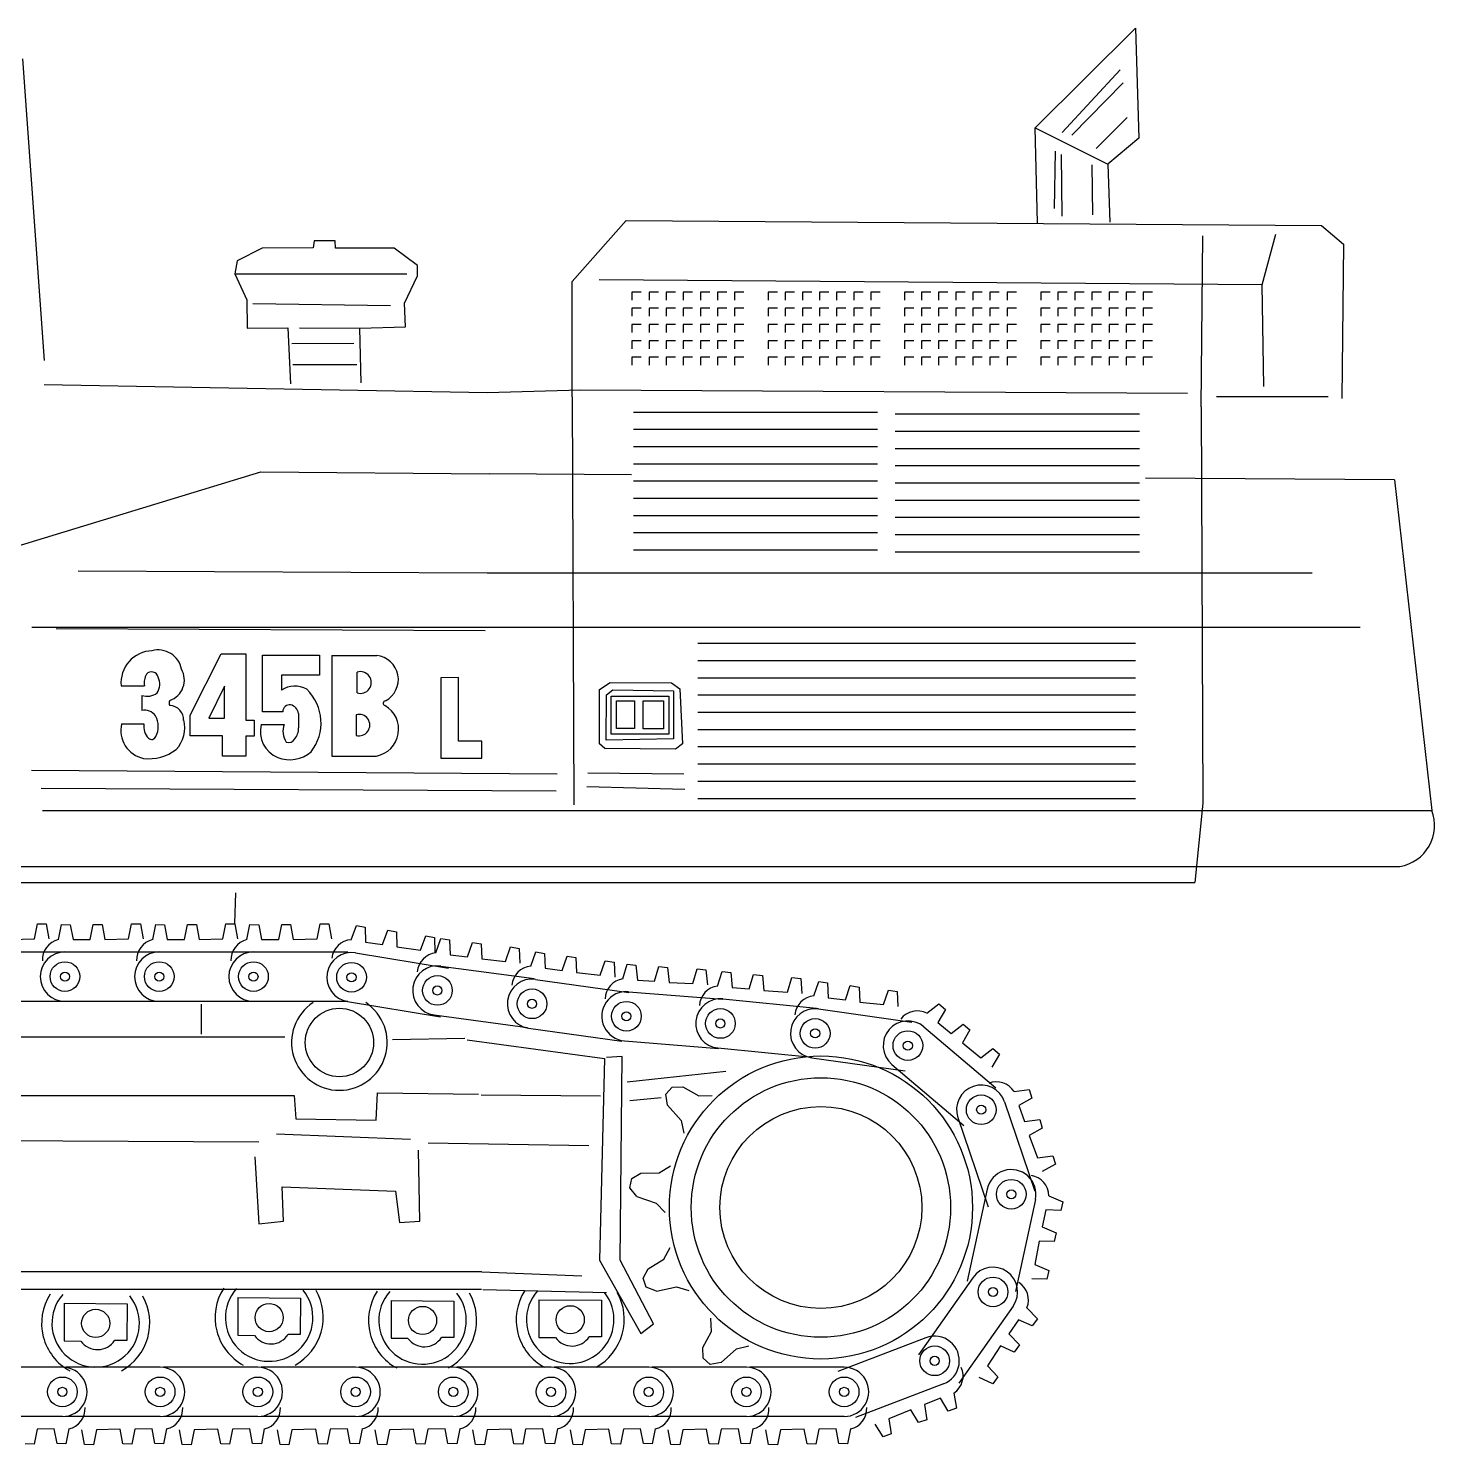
# Model space of a CAD drawing. Header units: centimetres. Extents: x 56177 to 99483, y 493 to 15482.
# Drawn here: x 58329.5 to 58647.8, y 1998.7 to 2319.2 of the extents above; entities that cross this region are included whole.
import ezdxf

# ---------------------------------------------------------------- set-up
doc = ezdxf.new("R2010")
doc.units = ezdxf.units.CM
doc.header["$MEASUREMENT"] = 0

# ---------------------------------------------------------------- blocks, each defined once
blk = doc.blocks.new('A$C6A4A5C65')
for p, q in [((10683.1, 2980.5), (10909.8, 3205.5)), ((10909.8, 3205.5), (10917.7, 2957.1)), ((8390.8, 3136.1), (8440.3, 2453.4)), ((10744.1, 2969.6), (10875.5, 3111.7)), ((10766, 2963.4), (10881.7, 3082.1)), ((10820.7, 2933.7), (10891.1, 3004)), ((10687.8, 2765), (10683.1, 2980.5)), ((10683.1, 2980.5), (10847.3, 2897.8)), ((10917.7, 2957.1), (10847.3, 2897.8)), ((10726.9, 2797.8), (10728.5, 2927.4)), ((10744.1, 2780.6), (10742.6, 2919.6)), ((10811.4, 2896.2), (10812.9, 2783.7)), ((10847.3, 2897.8), (10852, 2766.5)), ((9634.6, 2632.4), (9757.4, 2770.4)), ((9757.4, 2770.4), (11330.8, 2758.9)), ((11330.8, 2758.9), (11380.7, 2716.8)), ((11058.3, 2348.7), (11062.2, 2735.9)), ((11196.5, 2624.8), (11227.2, 2739.8)), ((8933.5, 2707.7), (8876.7, 2679.3)), ((9049.1, 2708.7), (8933.5, 2707.7)), ((9051.3, 2724.5), (9049.1, 2708.7)), ((9098.6, 2724.5), (9051.3, 2724.5)), ((9099.6, 2707.7), (9098.6, 2724.5)), ((9232.2, 2707.7), (9099.6, 2707.7)), ((9284.7, 2668.8), (9232.2, 2707.7)), ((11380.7, 2716.8), (11376.8, 2367.9)), ((8876.7, 2679.3), (8871.4, 2649.9)), ((9284.7, 2645.7), (9284.7, 2668.8)), ((8871.4, 2649.9), (8898.7, 2591.1)), ((8871.4, 2649.9), (9260.6, 2649.9)), ((9255.3, 2583.7), (9284.7, 2645.7)), ((9634.6, 2371.7), (9634.6, 2632.4)), ((11196.5, 2624.8), (9696, 2636.3)), ((9791.4, 2608.7), (9770.3, 2608.7)), ((9770.3, 2608.7), (9770.3, 2590.6)), ((9830.1, 2608.7), (9809, 2608.7)), ((9809, 2608.7), (9809, 2590.6)), ((9868.8, 2608.7), (9847.7, 2608.7)), ((9847.7, 2608.7), (9847.7, 2590.6)), ((9907.5, 2608.7), (9886.4, 2608.7)), ((9886.4, 2608.7), (9886.4, 2590.6)), ((9946.2, 2608.7), (9925.1, 2608.7)), ((9925.1, 2608.7), (9925.1, 2590.6)), ((9984.9, 2608.7), (9963.7, 2608.7)), ((9963.7, 2608.7), (9963.7, 2590.6)), ((10023.6, 2608.7), (10002.4, 2608.7)), ((10002.4, 2608.7), (10002.4, 2590.6)), ((10099.8, 2608.7), (10078.6, 2608.7)), ((10078.6, 2608.7), (10078.6, 2590.6)), ((10138.5, 2608.7), (10117.3, 2608.7)), ((10117.3, 2608.7), (10117.3, 2590.6)), ((10177.2, 2608.7), (10156, 2608.7)), ((10156, 2608.7), (10156, 2590.6)), ((10215.9, 2608.7), (10194.7, 2608.7)), ((10194.7, 2608.7), (10194.7, 2590.6)), ((10254.6, 2608.7), (10233.4, 2608.7)), ((10233.4, 2608.7), (10233.4, 2590.6)), ((10293.3, 2608.7), (10272.1, 2608.7)), ((10272.1, 2608.7), (10272.1, 2590.6)), ((10331.9, 2608.7), (10310.8, 2608.7)), ((10310.8, 2608.7), (10310.8, 2590.6)), ((10408.2, 2608.7), (10387, 2608.7)), ((10387, 2608.7), (10387, 2590.6)), ((10446.8, 2608.7), (10425.7, 2608.7)), ((10425.7, 2608.7), (10425.7, 2590.6)), ((10485.5, 2608.7), (10464.4, 2608.7)), ((10464.4, 2608.7), (10464.4, 2590.6)), ((10524.2, 2608.7), (10503.1, 2608.7)), ((10503.1, 2608.7), (10503.1, 2590.6)), ((10562.9, 2608.7), (10541.8, 2608.7)), ((10541.8, 2608.7), (10541.8, 2590.6)), ((10601.6, 2608.7), (10580.5, 2608.7)), ((10580.5, 2608.7), (10580.5, 2590.6)), ((10640.3, 2608.7), (10619.1, 2608.7)), ((10619.1, 2608.7), (10619.1, 2590.6)), ((10716.5, 2608.7), (10695.4, 2608.7)), ((10695.4, 2608.7), (10695.4, 2590.6)), ((10755.2, 2608.7), (10734, 2608.7)), ((10734, 2608.7), (10734, 2590.6)), ((10793.9, 2608.7), (10772.7, 2608.7)), ((10772.7, 2608.7), (10772.7, 2590.6)), ((10832.6, 2608.7), (10811.4, 2608.7)), ((10811.4, 2608.7), (10811.4, 2590.6)), ((10871.3, 2608.7), (10850.1, 2608.7)), ((10850.1, 2608.7), (10850.1, 2590.6)), ((10910, 2608.7), (10888.8, 2608.7)), ((10888.8, 2608.7), (10888.8, 2590.6)), ((10948.7, 2608.7), (10927.5, 2608.7)), ((10927.5, 2608.7), (10927.5, 2590.6)), ((11200.3, 2394.7), (11196.5, 2624.8)), ((8898.7, 2591.1), (8899.8, 2527)), ((8912.4, 2582.7), (9223.7, 2578.4)), ((9257.4, 2530.1), (9255.3, 2583.7)), ((9791.4, 2571.9), (9770.3, 2571.9)), ((9770.3, 2571.9), (9770.3, 2553.8)), ((9830.1, 2571.9), (9809, 2571.9)), ((9809, 2571.9), (9809, 2553.8)), ((9868.8, 2571.9), (9847.7, 2571.9)), ((9847.7, 2571.9), (9847.7, 2553.8)), ((9907.5, 2571.9), (9886.4, 2571.9)), ((9886.4, 2571.9), (9886.4, 2553.8)), ((9946.2, 2571.9), (9925.1, 2571.9)), ((9925.1, 2571.9), (9925.1, 2553.8)), ((9984.9, 2571.9), (9963.7, 2571.9)), ((9963.7, 2571.9), (9963.7, 2553.8)), ((10023.6, 2571.9), (10002.4, 2571.9)), ((10002.4, 2571.9), (10002.4, 2553.8)), ((10099.8, 2571.9), (10078.6, 2571.9)), ((10078.6, 2571.9), (10078.6, 2553.8)), ((10138.5, 2571.9), (10117.3, 2571.9)), ((10117.3, 2571.9), (10117.3, 2553.8)), ((10177.2, 2571.9), (10156, 2571.9)), ((10156, 2571.9), (10156, 2553.8)), ((10215.9, 2571.9), (10194.7, 2571.9)), ((10194.7, 2571.9), (10194.7, 2553.8)), ((10254.6, 2571.9), (10233.4, 2571.9)), ((10233.4, 2571.9), (10233.4, 2553.8)), ((10293.3, 2571.9), (10272.1, 2571.9)), ((10272.1, 2571.9), (10272.1, 2553.8)), ((10331.9, 2571.9), (10310.8, 2571.9)), ((10310.8, 2571.9), (10310.8, 2553.8)), ((10408.2, 2571.9), (10387, 2571.9)), ((10387, 2571.9), (10387, 2553.8)), ((10446.8, 2571.9), (10425.7, 2571.9)), ((10425.7, 2571.9), (10425.7, 2553.8)), ((10485.5, 2571.9), (10464.4, 2571.9)), ((10464.4, 2571.9), (10464.4, 2553.8)), ((10524.2, 2571.9), (10503.1, 2571.9)), ((10503.1, 2571.9), (10503.1, 2553.8)), ((10562.9, 2571.9), (10541.8, 2571.9)), ((10541.8, 2571.9), (10541.8, 2553.8)), ((10601.6, 2571.9), (10580.5, 2571.9)), ((10580.5, 2571.9), (10580.5, 2553.8)), ((10640.3, 2571.9), (10619.1, 2571.9)), ((10619.1, 2571.9), (10619.1, 2553.8)), ((10716.5, 2571.9), (10695.4, 2571.9)), ((10695.4, 2571.9), (10695.4, 2553.8)), ((10755.2, 2571.9), (10734, 2571.9)), ((10734, 2571.9), (10734, 2553.8)), ((10793.9, 2571.9), (10772.7, 2571.9)), ((10772.7, 2571.9), (10772.7, 2553.8)), ((10832.6, 2571.9), (10811.4, 2571.9)), ((10811.4, 2571.9), (10811.4, 2553.8)), ((10871.3, 2571.9), (10850.1, 2571.9)), ((10850.1, 2571.9), (10850.1, 2553.8)), ((10910, 2571.9), (10888.8, 2571.9)), ((10888.8, 2571.9), (10888.8, 2553.8)), ((10948.7, 2571.9), (10927.5, 2571.9)), ((10927.5, 2571.9), (10927.5, 2553.8)), ((9791.4, 2535), (9770.3, 2535)), ((9770.3, 2535), (9770.3, 2516.9)), ((9830.1, 2535), (9809, 2535)), ((9809, 2535), (9809, 2516.9)), ((9868.8, 2535), (9847.7, 2535)), ((9847.7, 2535), (9847.7, 2516.9)), ((9907.5, 2535), (9886.4, 2535)), ((9886.4, 2535), (9886.4, 2516.9)), ((9946.2, 2535), (9925.1, 2535)), ((9925.1, 2535), (9925.1, 2516.9)), ((9984.9, 2535), (9963.7, 2535)), ((9963.7, 2535), (9963.7, 2516.9)), ((10023.6, 2535), (10002.4, 2535)), ((10002.4, 2535), (10002.4, 2516.9)), ((10099.8, 2535), (10078.6, 2535)), ((10078.6, 2535), (10078.6, 2516.9)), ((10138.5, 2535), (10117.3, 2535)), ((10117.3, 2535), (10117.3, 2516.9)), ((10177.2, 2535), (10156, 2535)), ((10156, 2535), (10156, 2516.9)), ((10215.9, 2535), (10194.7, 2535)), ((10194.7, 2535), (10194.7, 2516.9)), ((10254.6, 2535), (10233.4, 2535)), ((10233.4, 2535), (10233.4, 2516.9)), ((10293.3, 2535), (10272.1, 2535)), ((10272.1, 2535), (10272.1, 2516.9)), ((10331.9, 2535), (10310.8, 2535)), ((10310.8, 2535), (10310.8, 2516.9)), ((10408.2, 2535), (10387, 2535)), ((10387, 2535), (10387, 2516.9)), ((10446.8, 2535), (10425.7, 2535)), ((10425.7, 2535), (10425.7, 2516.9)), ((10485.5, 2535), (10464.4, 2535)), ((10464.4, 2535), (10464.4, 2516.9)), ((10524.2, 2535), (10503.1, 2535)), ((10503.1, 2535), (10503.1, 2516.9)), ((10562.9, 2535), (10541.8, 2535)), ((10541.8, 2535), (10541.8, 2516.9)), ((10601.6, 2535), (10580.5, 2535)), ((10580.5, 2535), (10580.5, 2516.9)), ((10640.3, 2535), (10619.1, 2535)), ((10619.1, 2535), (10619.1, 2516.9)), ((10716.5, 2535), (10695.4, 2535)), ((10695.4, 2535), (10695.4, 2516.9)), ((10755.2, 2535), (10734, 2535)), ((10734, 2535), (10734, 2516.9)), ((10793.9, 2535), (10772.7, 2535)), ((10772.7, 2535), (10772.7, 2516.9)), ((10832.6, 2535), (10811.4, 2535)), ((10811.4, 2535), (10811.4, 2516.9)), ((10871.3, 2535), (10850.1, 2535)), ((10850.1, 2535), (10850.1, 2516.9)), ((10910, 2535), (10888.8, 2535)), ((10888.8, 2535), (10888.8, 2516.9)), ((10948.7, 2535), (10927.5, 2535)), ((10927.5, 2535), (10927.5, 2516.9)), ((8899.8, 2527), (8991.3, 2528)), ((8991.3, 2528), (8997.6, 2400.9)), ((9017.6, 2528), (9154.3, 2527)), ((9154.3, 2527), (9257.4, 2530.1)), ((9157.5, 2403), (9154.3, 2527)), ((9000.8, 2492.3), (9140.7, 2493.3)), ((9791.4, 2498.2), (9770.3, 2498.2)), ((9770.3, 2498.2), (9770.3, 2480.1)), ((9830.1, 2498.2), (9809, 2498.2)), ((9809, 2498.2), (9809, 2480.1)), ((9868.8, 2498.2), (9847.7, 2498.2)), ((9847.7, 2498.2), (9847.7, 2480.1)), ((9907.5, 2498.2), (9886.4, 2498.2)), ((9886.4, 2498.2), (9886.4, 2480.1)), ((9946.2, 2498.2), (9925.1, 2498.2)), ((9925.1, 2498.2), (9925.1, 2480.1)), ((9984.9, 2498.2), (9963.7, 2498.2)), ((9963.7, 2498.2), (9963.7, 2480.1)), ((10023.6, 2498.2), (10002.4, 2498.2)), ((10002.4, 2498.2), (10002.4, 2480.1)), ((10099.8, 2498.2), (10078.6, 2498.2)), ((10078.6, 2498.2), (10078.6, 2480.1)), ((10138.5, 2498.2), (10117.3, 2498.2)), ((10117.3, 2498.2), (10117.3, 2480.1)), ((10177.2, 2498.2), (10156, 2498.2)), ((10156, 2498.2), (10156, 2480.1)), ((10215.9, 2498.2), (10194.7, 2498.2)), ((10194.7, 2498.2), (10194.7, 2480.1)), ((10254.6, 2498.2), (10233.4, 2498.2)), ((10233.4, 2498.2), (10233.4, 2480.1)), ((10293.3, 2498.2), (10272.1, 2498.2)), ((10272.1, 2498.2), (10272.1, 2480.1)), ((10331.9, 2498.2), (10310.8, 2498.2)), ((10310.8, 2498.2), (10310.8, 2480.1)), ((10408.2, 2498.2), (10387, 2498.2)), ((10387, 2498.2), (10387, 2480.1)), ((10446.8, 2498.2), (10425.7, 2498.2)), ((10425.7, 2498.2), (10425.7, 2480.1)), ((10485.5, 2498.2), (10464.4, 2498.2)), ((10464.4, 2498.2), (10464.4, 2480.1)), ((10524.2, 2498.2), (10503.1, 2498.2)), ((10503.1, 2498.2), (10503.1, 2480.1)), ((10562.9, 2498.2), (10541.8, 2498.2)), ((10541.8, 2498.2), (10541.8, 2480.1)), ((10601.6, 2498.2), (10580.5, 2498.2)), ((10580.5, 2498.2), (10580.5, 2480.1)), ((10640.3, 2498.2), (10619.1, 2498.2)), ((10619.1, 2498.2), (10619.1, 2480.1)), ((10716.5, 2498.2), (10695.4, 2498.2)), ((10695.4, 2498.2), (10695.4, 2480.1)), ((10755.2, 2498.2), (10734, 2498.2)), ((10734, 2498.2), (10734, 2480.1)), ((10793.9, 2498.2), (10772.7, 2498.2)), ((10772.7, 2498.2), (10772.7, 2480.1)), ((10832.6, 2498.2), (10811.4, 2498.2)), ((10811.4, 2498.2), (10811.4, 2480.1)), ((10871.3, 2498.2), (10850.1, 2498.2)), ((10850.1, 2498.2), (10850.1, 2480.1)), ((10910, 2498.2), (10888.8, 2498.2)), ((10888.8, 2498.2), (10888.8, 2480.1)), ((10948.7, 2498.2), (10927.5, 2498.2)), ((10927.5, 2498.2), (10927.5, 2480.1)), ((9002.9, 2445), (9148, 2445)), ((9791.4, 2461.3), (9770.3, 2461.3)), ((9770.3, 2461.3), (9770.3, 2443.2)), ((9830.1, 2461.3), (9809, 2461.3)), ((9809, 2461.3), (9809, 2443.2)), ((9868.8, 2461.3), (9847.7, 2461.3)), ((9847.7, 2461.3), (9847.7, 2443.2)), ((9907.5, 2461.3), (9886.4, 2461.3)), ((9886.4, 2461.3), (9886.4, 2443.2)), ((9946.2, 2461.3), (9925.1, 2461.3)), ((9925.1, 2461.3), (9925.1, 2443.2)), ((9984.9, 2461.3), (9963.7, 2461.3)), ((9963.7, 2461.3), (9963.7, 2443.2)), ((10023.6, 2461.3), (10002.4, 2461.3)), ((10002.4, 2461.3), (10002.4, 2443.2)), ((10099.8, 2461.3), (10078.6, 2461.3)), ((10078.6, 2461.3), (10078.6, 2443.2)), ((10138.5, 2461.3), (10117.3, 2461.3)), ((10117.3, 2461.3), (10117.3, 2443.2)), ((10177.2, 2461.3), (10156, 2461.3)), ((10156, 2461.3), (10156, 2443.2)), ((10215.9, 2461.3), (10194.7, 2461.3)), ((10194.7, 2461.3), (10194.7, 2443.2)), ((10254.6, 2461.3), (10233.4, 2461.3)), ((10233.4, 2461.3), (10233.4, 2443.2)), ((10293.3, 2461.3), (10272.1, 2461.3)), ((10272.1, 2461.3), (10272.1, 2443.2)), ((10331.9, 2461.3), (10310.8, 2461.3)), ((10310.8, 2461.3), (10310.8, 2443.2)), ((10408.2, 2461.3), (10387, 2461.3)), ((10387, 2461.3), (10387, 2443.2)), ((10446.8, 2461.3), (10425.7, 2461.3)), ((10425.7, 2461.3), (10425.7, 2443.2)), ((10485.5, 2461.3), (10464.4, 2461.3)), ((10464.4, 2461.3), (10464.4, 2443.2)), ((10524.2, 2461.3), (10503.1, 2461.3)), ((10503.1, 2461.3), (10503.1, 2443.2)), ((10562.9, 2461.3), (10541.8, 2461.3)), ((10541.8, 2461.3), (10541.8, 2443.2)), ((10601.6, 2461.3), (10580.5, 2461.3)), ((10580.5, 2461.3), (10580.5, 2443.2)), ((10640.3, 2461.3), (10619.1, 2461.3)), ((10619.1, 2461.3), (10619.1, 2443.2)), ((10716.5, 2461.3), (10695.4, 2461.3)), ((10695.4, 2461.3), (10695.4, 2443.2)), ((10755.2, 2461.3), (10734, 2461.3)), ((10734, 2461.3), (10734, 2443.2)), ((10793.9, 2461.3), (10772.7, 2461.3)), ((10772.7, 2461.3), (10772.7, 2443.2)), ((10832.6, 2461.3), (10811.4, 2461.3)), ((10811.4, 2461.3), (10811.4, 2443.2)), ((10871.3, 2461.3), (10850.1, 2461.3)), ((10850.1, 2461.3), (10850.1, 2443.2)), ((10910, 2461.3), (10888.8, 2461.3)), ((10888.8, 2461.3), (10888.8, 2443.2)), ((10948.7, 2461.3), (10927.5, 2461.3)), ((10927.5, 2461.3), (10927.5, 2443.2)), ((8440.3, 2399.5), (9442.7, 2381.6)), ((9442.7, 2381.6), (9653.8, 2387.1)), ((9653.8, 2387.1), (11027.6, 2379.4)), ((9634.6, 2371.7), (9638.5, 1447.8)), ((11058.3, 2348.7), (11062.2, 1451.6)), ((11346.1, 2371.7), (11092.9, 2371.7)), ((9773.7, 2337.1), (10326.3, 2337.1)), ((10366.2, 2332.8), (10918.8, 2332.8)), ((9773.7, 2298.1), (10326.3, 2298.1)), ((10366.2, 2293.8), (10918.8, 2293.8)), ((9773.7, 2259.1), (10326.3, 2259.1)), ((10366.2, 2254.8), (10918.8, 2254.8)), ((9773.7, 2220.1), (10326.3, 2220.1)), ((10366.2, 2215.8), (10918.8, 2215.8)), ((6983.8, 1609.1), (8930.3, 2201.9)), ((8930.3, 2201.9), (9447.2, 2197.4)), ((9769.2, 2195.3), (9447.2, 2197.4)), ((9773.7, 2181.1), (10326.3, 2181.1)), ((11495.8, 2183.9), (10932.6, 2187.6)), ((11495.8, 2183.9), (11580.6, 1435.1)), ((10366.2, 2176.8), (10918.8, 2176.8)), ((9773.7, 2142.1), (10326.3, 2142.1)), ((10366.2, 2137.8), (10918.8, 2137.8)), ((9773.7, 2103.1), (10326.3, 2103.1)), ((10366.2, 2098.8), (10918.8, 2098.8)), ((9773.7, 2064.1), (10326.3, 2064.1)), ((10366.2, 2059.8), (10918.8, 2059.8)), ((9773.7, 2025.1), (10326.3, 2025.1)), ((10366.2, 2020.8), (10918.8, 2020.8)), ((8516.7, 1977.4), (9442.7, 1972.9)), ((9442.7, 1972.9), (11309.5, 1972.9)), ((8411.8, 1850.4), (11418, 1850.4)), ((8467.2, 1847.1), (9438.2, 1842.6)), ((9919.7, 1813.8), (10910.2, 1813.8)), ((8770.2, 1650.9), (8840.8, 1790)), ((8840.8, 1790), (8896.5, 1790)), ((8896.5, 1790), (8896.5, 1640)), ((8934.3, 1658.9), (8934.3, 1787)), ((8934.3, 1787), (9063.5, 1787)), ((9063.5, 1787), (9063.5, 1741.3)), ((9091.4, 1786), (9091.4, 1558.6)), ((9091.4, 1786), (9192.8, 1786)), ((9919.7, 1774.8), (10910.2, 1774.8)), ((9063.5, 1741.3), (8977, 1741.3)), ((8977, 1741.3), (8977, 1707.5)), ((9148, 1748.3), (9148, 1701.6)), ((9377.7, 1736.4), (9337.9, 1735.4)), ((9337.9, 1735.4), (9337.9, 1553.6)), ((9377.7, 1592.3), (9377.7, 1736.4)), ((9919.7, 1735.8), (10910.2, 1735.8)), ((8614.1, 1717.5), (8666.8, 1717.5)), ((8847.8, 1716.5), (8813, 1644)), ((8847.8, 1644), (8847.8, 1716.5)), ((9696.5, 1708.9), (9720.9, 1724.9)), ((9696.9, 1586.5), (9696.5, 1708.9)), ((9712.5, 1696.7), (9726.8, 1708.1)), ((9721.3, 1725.3), (9859.5, 1724.5)), ((9727.2, 1708.1), (9864.6, 1706)), ((9859.5, 1724.5), (9878.9, 1710.6)), ((9864.6, 1706), (9864.6, 1597.8)), ((9878.9, 1710.6), (9884.3, 1586)), ((8660.9, 1695.6), (8660.9, 1661.9)), ((9711.6, 1594.5), (9712.5, 1696.7)), ((9723.4, 1694.2), (9854, 1694.2)), ((9723.4, 1607.9), (9723.4, 1694.2)), ((9735.2, 1683.7), (9776.1, 1683.7)), ((9735.2, 1621), (9735.2, 1683.7)), ((9776.1, 1683.7), (9776.1, 1621)), ((9795.5, 1683.7), (9841.8, 1683.7)), ((9795.5, 1620.1), (9795.5, 1683.7)), ((9841.8, 1683.7), (9841.8, 1620.1)), ((9854, 1694.2), (9854, 1607.9)), ((9919.7, 1696.8), (10910.2, 1696.8)), ((8770.2, 1604.2), (8770.2, 1650.9)), ((8813, 1644), (8847.8, 1644)), ((8896.5, 1640), (8915.4, 1640)), ((8915.4, 1640), (8915.4, 1603.2)), ((8980, 1658.9), (8934.3, 1658.9)), ((9015.8, 1654.9), (9015.8, 1622.1)), ((9146.1, 1651.9), (9146.1, 1605.2)), ((9919.7, 1657.8), (10910.2, 1657.8)), ((8615.1, 1631.1), (8665.8, 1631.1)), ((8843.8, 1604.2), (8770.2, 1604.2)), ((8843.8, 1558.6), (8843.8, 1604.2)), ((8915.4, 1603.2), (8896.5, 1603.2)), ((8896.5, 1603.2), (8896.5, 1558.6)), ((8931.3, 1630.1), (8983, 1630.1)), ((9854, 1607.9), (9723.4, 1607.9)), ((9776.1, 1621), (9735.2, 1621)), ((9841.8, 1620.1), (9795.5, 1620.1)), ((9919.7, 1618.8), (10910.2, 1618.8)), ((9430.4, 1592.3), (9377.7, 1592.3)), ((9430.4, 1553.6), (9430.4, 1592.3)), ((9709.1, 1575.5), (9696.9, 1586.5)), ((9869.2, 1574.3), (9709.1, 1575.5)), ((9864.6, 1597.8), (9711.6, 1594.5)), ((9884.3, 1586), (9869.2, 1574.3)), ((9919.7, 1579.8), (10910.2, 1579.8)), ((8896.5, 1558.6), (8843.8, 1558.6)), ((9091.4, 1558.6), (9191.8, 1558.6)), ((9337.9, 1553.6), (9430.4, 1553.6)), ((9919.7, 1540.8), (10910.2, 1540.8)), ((8411, 1526.3), (9601.2, 1518.2)), ((9670.2, 1520.2), (9887.6, 1518.2)), ((8433.3, 1485.7), (9599.1, 1479.6)), ((9668.2, 1489.8), (9889.6, 1483.7)), ((9919.7, 1501.8), (10910.2, 1501.8)), ((9919.7, 1462.8), (10910.2, 1462.8)), ((11062.2, 1451.6), (11044.5, 1272.6)), ((8435.9, 1435.1), (11580.6, 1435.1)), ((6743, 1308.7), (11508.3, 1308.7)), ((7014.1, 1272.6), (11044.5, 1272.6)), ((8873.1, 1249), (8871, 1179.5)), ((8417.9, 1145), (8424.6, 1178.9)), ((8424.6, 1178.9), (8444.6, 1178.4)), ((8444.6, 1178.4), (8450.8, 1145)), ((8472.5, 1143), (8479.1, 1176.9)), ((8479.1, 1176.9), (8499.2, 1176.4)), ((8499.2, 1176.4), (8505.3, 1143)), ((8544.4, 1143.5), (8551, 1177.4)), ((8551, 1177.4), (8571.1, 1176.9)), ((8571.1, 1176.9), (8577.2, 1143.5)), ((8631.2, 1145), (8637.8, 1178.9)), ((8637.8, 1178.9), (8657.9, 1178.4)), ((8657.9, 1178.4), (8664, 1145)), ((8685.7, 1143), (8692.4, 1176.9)), ((8692.4, 1176.9), (8712.4, 1176.4)), ((8712.4, 1176.4), (8718.6, 1143)), ((8757.7, 1143.5), (8764.3, 1177.4)), ((8764.3, 1177.4), (8784.4, 1176.9)), ((8784.4, 1176.9), (8790.5, 1143.5)), ((8844.5, 1145), (8851.1, 1178.9)), ((8851.1, 1178.9), (8871.2, 1178.4)), ((8871.2, 1178.4), (8877.3, 1145)), ((8899, 1143), (8905.7, 1176.9)), ((8905.7, 1176.9), (8925.7, 1176.4)), ((8925.7, 1176.4), (8931.9, 1143)), ((8970.9, 1143.5), (8977.6, 1177.4)), ((8977.6, 1177.4), (8997.7, 1176.9)), ((8997.7, 1176.9), (9003.8, 1143.5)), ((9057.7, 1145), (9064.4, 1178.9)), ((9064.4, 1178.9), (9084.5, 1178.4)), ((9084.5, 1178.4), (9090.6, 1145)), ((9134.6, 1142.9), (9146.7, 1175.2)), ((9146.7, 1175.2), (9166.4, 1171.5)), ((9166.4, 1171.5), (9167.1, 1137.6)), ((9205.7, 1131.8), (9217.8, 1164.1)), ((9217.8, 1164.1), (9237.4, 1160.4)), ((9237.4, 1160.4), (9238.1, 1126.5)), ((8363.9, 1143.5), (8417.9, 1145)), ((8505.3, 1143), (8544.4, 1143.5)), ((8577.2, 1143.5), (8631.2, 1145)), ((8718.6, 1143), (8757.7, 1143.5)), ((8790.5, 1143.5), (8844.5, 1145)), ((8931.9, 1143), (8970.9, 1143.5)), ((9003.8, 1143.5), (9057.7, 1145)), ((9167.1, 1137.6), (9205.7, 1131.8)), ((9238.1, 1126.5), (9291.6, 1119.3)), ((9291.6, 1119.3), (9303.7, 1151.6)), ((9303.7, 1151.6), (9323.4, 1147.9)), ((9323.4, 1147.9), (9324.1, 1114)), ((9326.7, 1112.9), (9337.8, 1145.6)), ((9337.8, 1145.6), (9357.6, 1142.4)), ((9357.6, 1142.4), (9359.2, 1108.5)), ((9398, 1103.8), (9409.1, 1136.5)), ((9409.1, 1136.5), (9428.9, 1133.3)), ((9428.9, 1133.3), (9430.6, 1099.4)), ((9484.2, 1093.7), (9495.4, 1126.4)), ((9495.4, 1126.4), (9515.2, 1123.2)), ((9515.2, 1123.2), (9516.8, 1089.4)), ((8273.8, 1115.1), (8487.2, 1115.1)), ((8487.1, 1115.1), (8700.5, 1115.1)), ((8700.4, 1115.1), (8913.8, 1115.1)), ((8913.7, 1115.1), (9127.1, 1115.1)), ((9144.6, 1112.9), (9355.2, 1078.5)), ((9359.2, 1108.5), (9398, 1103.8)), ((9430.6, 1099.4), (9484.2, 1093.7)), ((9541.1, 1082.7), (9552.4, 1115.3)), ((9552.4, 1115.3), (9572.2, 1112)), ((9572.2, 1112), (9573.7, 1078.1)), ((9612.4, 1073.3), (9623.7, 1105.9)), ((9623.7, 1105.9), (9643.5, 1102.6)), ((9643.5, 1102.6), (9645, 1068.7)), ((9698.6, 1062.8), (9709.9, 1095.4)), ((9709.9, 1095.4), (9729.7, 1092.2)), ((9729.7, 1092.2), (9731.2, 1058.3)), ((9337.5, 1083.2), (9549, 1054.8)), ((9573.7, 1078.1), (9612.4, 1073.3)), ((9645, 1068.7), (9698.6, 1062.8)), ((9749.9, 1054.2), (9759.2, 1087.4)), ((9759.2, 1087.4), (9779.2, 1085.3)), ((9779.2, 1085.3), (9782.6, 1051.5)), ((9821.6, 1049), (9830.9, 1082.2)), ((9830.9, 1082.2), (9850.9, 1080.1)), ((9850.9, 1080.1), (9854.4, 1046.3)), ((9908.3, 1043.6), (9917.6, 1076.8)), ((9917.6, 1076.8), (9937.5, 1074.7)), ((9937.5, 1074.7), (9941, 1041)), ((9964.1, 1038), (9974.1, 1071)), ((9974.1, 1071), (9994, 1068.5)), ((9994, 1068.5), (9996.8, 1034.7)), ((10035.7, 1031.4), (10045.7, 1064.4)), ((10045.7, 1064.4), (10065.6, 1061.9)), ((10065.6, 1061.9), (10068.5, 1028.1)), ((9551.8, 1053), (9763.1, 1023.5)), ((9782.6, 1051.5), (9821.6, 1049)), ((9854.4, 1046.3), (9908.3, 1043.6)), ((9996.8, 1034.7), (10035.7, 1031.4)), ((10068.5, 1028.1), (10122.3, 1024.3)), ((10122.3, 1024.3), (10132.3, 1057.4)), ((10132.3, 1057.4), (10152.2, 1054.9)), ((10152.2, 1054.9), (10155, 1021.1)), ((10182, 1015.8), (10193.3, 1048.4)), ((10193.3, 1048.4), (10213, 1045.1)), ((10213, 1045.1), (10214.5, 1011.3)), ((10253.3, 1006.4), (10264.5, 1039)), ((10264.5, 1039), (10284.3, 1035.7)), ((10284.3, 1035.7), (10285.8, 1001.8)), ((10339.4, 995.9), (10350.7, 1028.5)), ((10350.7, 1028.5), (10370.5, 1025.3)), ((8273.8, 1003.5), (8487.2, 1003.5)), ((8487.1, 1003.5), (8700.5, 1003.5)), ((8700.4, 1003.5), (8913.8, 1003.5)), ((8796, 929.1), (8796, 997)), ((8913.7, 1003.5), (9127.1, 1003.5)), ((9126.6, 1002.9), (9337.2, 968.5)), ((9762.3, 1025.2), (9975, 1008.2)), ((9975.9, 1008.7), (10188.3, 987.6)), ((10214.5, 1011.3), (10253.3, 1006.4)), ((10285.8, 1001.8), (10339.4, 995.9)), ((10370.5, 1025.3), (10372, 991.4)), ((10437.7, 976.5), (10464.8, 998)), ((10464.8, 998), (10479.7, 984.6)), ((9322.6, 972.7), (9534.1, 944.3)), ((10192.6, 986.1), (10404, 956.6)), ((10479.7, 984.6), (10462.8, 955.2)), ((9536.4, 942.5), (9747.7, 913.1)), ((10430.8, 945.7), (10593.5, 807.6)), ((10462.8, 955.2), (10492.9, 930.3)), ((10492.9, 930.3), (10519.9, 951.8)), ((10534.8, 938.5), (10518, 909.1)), ((10519.9, 951.8), (10534.8, 938.5)), ((8165.6, 922.9), (8984.5, 922.9)), ((9228.6, 916.7), (9392.4, 919.8)), ((9397.7, 916.1), (9708.1, 874)), ((9753.4, 914), (9966.1, 897)), ((9964.9, 897.8), (10177.3, 876.7)), ((10518, 909.1), (10560.1, 875.3)), ((9708.1, 874), (9697, 417.7)), ((9748, 878.5), (9712.5, 876.2)), ((9743.5, 417.7), (9748, 878.5)), ((10177.2, 875.7), (10388.6, 846.2)), ((10560.1, 875.3), (10587.1, 896.8)), ((10602, 883.5), (10585.1, 854.1)), ((10587.1, 896.8), (10602, 883.5)), ((9759.1, 820.9), (9983, 845.2)), ((10358.6, 860.7), (10521.3, 722.6)), ((9847.1, 793.6), (9861.5, 809.2)), ((9861.5, 809.2), (9885.4, 809.6)), ((9885.4, 809.6), (9921.7, 789.5)), ((10635.1, 799), (10669.4, 803.6)), ((10669.4, 803.6), (10675.3, 784.5)), ((8125.4, 790.2), (9006.1, 790.2)), ((9006.1, 790.2), (9009.2, 737.7)), ((9191.5, 734.6), (9194.6, 796.3)), ((9194.6, 796.3), (9423.3, 793.2)), ((9428.7, 792.1), (9699.2, 789.8)), ((9765.7, 778.8), (9836.7, 785.4)), ((9850.8, 768.5), (9847.1, 793.6)), ((9921.7, 789.5), (9951.8, 789.9)), ((10613.4, 776.1), (10682.3, 574.1)), ((10675.3, 784.5), (10645.8, 767.9)), ((9009.2, 737.7), (9191.5, 734.6)), ((9850.8, 768.5), (9881.3, 733.5)), ((10507.9, 740.1), (10576.8, 538.1)), ((10645.8, 767.9), (10658.8, 731.1)), ((9881.3, 733.5), (9887.9, 705.1)), ((10658.8, 731.1), (10693.1, 735.7)), ((10699, 716.6), (10669.4, 700)), ((10693.1, 735.7), (10699, 716.6)), ((7096.4, 694.5), (8925.8, 685.2)), ((8966, 703.7), (9268.8, 691.4)), ((9309, 683.5), (9672.6, 676.9)), ((10669.4, 700), (10688.3, 649.4)), ((8916.5, 651.2), (8925.8, 499.9)), ((9290.4, 506.1), (9287.3, 666.7)), ((10688.3, 649.4), (10722.5, 654)), ((10722.5, 654), (10728.5, 634.9)), ((9770, 602.1), (9790.4, 614.5)), ((9790.4, 614.5), (9831.9, 615.4)), ((9831.9, 615.4), (9857.6, 631)), ((10728.5, 634.9), (10698.9, 618.3)), ((8981.4, 506.1), (8978.3, 583.3)), ((8978.3, 583.3), (9234.8, 574)), ((9765.4, 581.3), (9770, 602.1)), ((9781.3, 561.5), (9765.4, 581.3)), ((10574.3, 578.6), (10529.1, 370.1)), ((9234.8, 574), (9244.1, 503)), ((9781.3, 561.5), (9825.3, 546.7)), ((9825.3, 546.7), (9845.3, 525.5)), ((10683.3, 555), (10638.1, 346.4)), ((10713.7, 563.4), (10745.4, 549.7)), ((10745.4, 549.7), (10740.6, 530.2)), ((10706.7, 531.3), (10698.9, 493)), ((10740.6, 530.2), (10706.7, 531.3)), ((8925.8, 499.9), (8981.4, 506.1)), ((9244.1, 503), (9290.4, 506.1)), ((10698.9, 493), (10730.6, 479.3)), ((10692, 460.9), (10682.1, 407.8)), ((10725.9, 459.8), (10692, 460.9)), ((10730.6, 479.3), (10725.9, 459.8)), ((9697, 417.7), (9790.1, 251.6)), ((9818.9, 273.7), (9743.5, 417.7)), ((9806.9, 398.1), (9842.3, 419.8)), ((9842.3, 419.8), (9856.7, 446.3)), ((6744.1, 391.9), (9429.5, 391.9)), ((9430.9, 391.1), (9657.1, 382.3)), ((9795.6, 377.1), (9806.9, 398.1)), ((10682.1, 407.8), (10713.7, 394.1)), ((10713.7, 394.1), (10709, 374.7)), ((9802.2, 356.8), (9795.6, 377.1)), ((9825.9, 347.8), (9802.2, 356.8)), ((9825.9, 347.8), (9871.3, 357.2)), ((9871.3, 357.2), (9899.3, 349)), ((10541.7, 377.8), (10419.1, 203.1)), ((10709, 374.7), (10675.1, 375.7)), ((6744.1, 351.8), (9429.5, 351.8)), ((8878.2, 333), (9020.1, 331.5)), ((8878.2, 333), (8878.2, 247.6)), ((9020.1, 331.5), (9019.6, 249.1)), ((9225.4, 326.5), (9367.3, 325.1)), ((9225.4, 326.5), (9225.4, 241.2)), ((9367.3, 325.1), (9366.8, 242.6)), ((9433.1, 351.3), (9712.5, 344.6)), ((9559.6, 328.1), (9701.4, 326.7)), ((9559.6, 328.1), (9559.6, 242.8)), ((9701.4, 326.7), (9701, 244.2)), ((8485.6, 320), (8627.5, 318.6)), ((8485.6, 320), (8485.6, 234.7)), ((8627.5, 318.6), (8627, 236.1)), ((10633, 313.7), (10510.4, 139)), ((10664.3, 309.7), (10688.2, 284.8)), ((9790.1, 251.6), (9818.9, 273.7)), ((9950, 256.3), (9949.1, 286.3)), ((10645.4, 282.8), (10623.4, 250.5)), ((10676.3, 268.7), (10645.4, 282.8)), ((10688.2, 284.8), (10676.3, 268.7)), ((8485.6, 234.7), (8523.3, 234.2)), ((8627, 236.1), (8599.5, 236.1)), ((8878.2, 247.6), (8915.9, 247.2)), ((9019.6, 249.1), (8992.1, 249.1)), ((9225.4, 241.2), (9263, 240.7)), ((9366.8, 242.6), (9339.3, 242.6)), ((9559.6, 242.8), (9597.2, 242.3)), ((9701, 244.2), (9673.4, 244.2)), ((9930.5, 219.7), (9950, 256.3)), ((10435.4, 241.8), (10236.1, 165.5)), ((10623.4, 250.5), (10647.3, 225.6)), ((10647.3, 225.6), (10635.4, 209.5)), ((9931.3, 195.8), (9930.5, 219.7)), ((9947.2, 181.6), (9931.3, 195.8)), ((9972.2, 185.8), (10006.7, 216.9)), ((10006.7, 216.9), (10035, 223.9)), ((10604.5, 223.6), (10574.8, 178.6)), ((10635.4, 209.5), (10604.5, 223.6)), ((8481.4, 175.2), (8268, 175.4)), ((8702.5, 175.2), (8489.1, 175.4)), ((8923.7, 175.2), (8710.3, 175.4)), ((9144.8, 175.2), (8931.4, 175.4)), ((9366, 175.2), (9152.6, 175.4)), ((9587.1, 175.2), (9373.7, 175.4)), ((9808.3, 175.2), (9594.9, 175.4)), ((10029.4, 175.2), (9816, 175.4)), ((9972.2, 185.8), (9947.2, 181.6)), ((10250.6, 175.2), (10037.2, 175.4)), ((10574.8, 178.6), (10598.7, 153.7)), ((10475.3, 137.7), (10276, 61.4)), ((10586.8, 137.6), (10555.9, 151.7)), ((10598.7, 153.7), (10586.8, 137.6)), ((10468.3, 105.1), (10432, 90.7)), ((10485.9, 76.1), (10468.3, 105.1)), ((10499, 116.8), (10504.8, 82.8)), ((10401.3, 78.9), (10351.5, 58.2)), ((10419, 50), (10401.3, 78.9)), ((10432, 90.7), (10437.9, 56.6)), ((10504.8, 82.8), (10485.9, 76.1)), ((8481.3, 63.7), (8267.9, 63.9)), ((8424, 35.3), (8417.3, 1.5)), ((8463, 35.8), (8424, 35.3)), ((8469.2, 2.4), (8463, 35.8)), ((8702.4, 63.7), (8489, 63.9)), ((8495.9, 35.8), (8489.2, 1.9)), ((8531.6, 0.5), (8525.5, 33.9)), ((8558.3, 33.9), (8551.6, 0)), ((8612.3, 35.4), (8558.3, 33.9)), ((8618.4, 2), (8612.3, 35.4)), ((8645.1, 35.3), (8638.4, 1.5)), ((8684.2, 35.8), (8645.1, 35.3)), ((8690.3, 2.4), (8684.2, 35.8)), ((8923.6, 63.7), (8710.2, 63.9)), ((8717.1, 35.8), (8710.4, 1.9)), ((8752.7, 0.5), (8746.6, 33.9)), ((8779.5, 33.9), (8772.8, 0)), ((8833.4, 35.4), (8779.5, 33.9)), ((8839.6, 2), (8833.4, 35.4)), ((8866.3, 35.3), (8859.6, 1.5)), ((8905.3, 35.8), (8866.3, 35.3)), ((8911.5, 2.4), (8905.3, 35.8)), ((9144.7, 63.7), (8931.3, 63.9)), ((8938.2, 35.8), (8931.5, 1.9)), ((8973.9, 0.5), (8967.8, 33.9)), ((9000.6, 33.9), (8993.9, 0)), ((9054.6, 35.4), (9000.6, 33.9)), ((9060.7, 2), (9054.6, 35.4)), ((9087.4, 35.3), (9080.7, 1.5)), ((9126.5, 35.8), (9087.4, 35.3)), ((9132.6, 2.4), (9126.5, 35.8)), ((9365.9, 63.7), (9152.5, 63.9)), ((9159.4, 35.8), (9152.7, 1.9)), ((9195, 0.5), (9188.9, 33.9)), ((9221.8, 33.9), (9215.1, 0)), ((9275.7, 35.4), (9221.8, 33.9)), ((9281.9, 2), (9275.7, 35.4)), ((9308.6, 35.3), (9301.9, 1.5)), ((9347.6, 35.8), (9308.6, 35.3)), ((9353.8, 2.4), (9347.6, 35.8)), ((9587, 63.7), (9373.6, 63.9)), ((9380.5, 35.8), (9373.8, 1.9)), ((9416.2, 0.5), (9410.1, 33.9)), ((9442.9, 33.9), (9436.2, 0)), ((9496.9, 35.4), (9442.9, 33.9)), ((9503, 2), (9496.9, 35.4)), ((9529.7, 35.3), (9523, 1.5)), ((9568.8, 35.8), (9529.7, 35.3)), ((9574.9, 2.4), (9568.8, 35.8)), ((9808.2, 63.7), (9594.8, 63.9)), ((9601.7, 35.8), (9595, 1.9)), ((9637.3, 0.5), (9631.2, 33.9)), ((9664.1, 33.9), (9657.4, 0)), ((9718, 35.4), (9664.1, 33.9)), ((9724.2, 2), (9718, 35.4)), ((9750.9, 35.3), (9744.2, 1.5)), ((9789.9, 35.8), (9750.9, 35.3)), ((9796.1, 2.4), (9789.9, 35.8)), ((10029.3, 63.7), (9815.9, 63.9)), ((9822.8, 35.8), (9816.1, 1.9)), ((9858.5, 0.5), (9852.4, 33.9)), ((9885.2, 33.9), (9878.5, 0)), ((9939.2, 35.4), (9885.2, 33.9)), ((9945.3, 2), (9939.2, 35.4)), ((9972, 35.3), (9965.3, 1.5)), ((10011.1, 35.8), (9972, 35.3)), ((10017.2, 2.4), (10011.1, 35.8)), ((10250.5, 63.7), (10037.1, 63.9)), ((10044, 35.8), (10037.3, 1.9)), ((10079.6, 0.5), (10073.5, 33.9)), ((10106.4, 33.9), (10099.7, 0)), ((10160.3, 35.4), (10106.4, 33.9)), ((10166.5, 2), (10160.3, 35.4)), ((10193.2, 35.3), (10186.5, 1.5)), ((10232.2, 35.8), (10193.2, 35.3)), ((10238.4, 2.4), (10232.2, 35.8)), ((10265.1, 35.8), (10258.4, 1.9)), ((10338.5, 17.5), (10320.8, 46.4)), ((10351.5, 58.2), (10357.3, 24.2)), ((10437.9, 56.6), (10419, 50)), ((8417.3, 1.5), (8397.3, 2)), ((8489.2, 1.9), (8469.2, 2.4)), ((8551.6, 0), (8531.6, 0.5)), ((8638.4, 1.5), (8618.4, 2)), ((8710.4, 1.9), (8690.3, 2.4)), ((8772.8, 0), (8752.7, 0.5)), ((8859.6, 1.5), (8839.6, 2)), ((8931.5, 1.9), (8911.5, 2.4)), ((8993.9, 0), (8973.9, 0.5)), ((9080.7, 1.5), (9060.7, 2)), ((9152.7, 1.9), (9132.6, 2.4)), ((9215.1, 0), (9195, 0.5)), ((9301.9, 1.5), (9281.9, 2)), ((9373.8, 1.9), (9353.8, 2.4)), ((9436.2, 0), (9416.2, 0.5)), ((9523, 1.5), (9503, 2)), ((9595, 1.9), (9574.9, 2.4)), ((9657.4, 0), (9637.3, 0.5)), ((9744.2, 1.5), (9724.2, 2)), ((9816.1, 1.9), (9796.1, 2.4)), ((9878.5, 0), (9858.5, 0.5)), ((9965.3, 1.5), (9945.3, 2)), ((10037.3, 1.9), (10017.2, 2.4)), ((10099.7, 0), (10079.6, 0.5)), ((10186.5, 1.5), (10166.5, 2)), ((10258.4, 1.9), (10238.4, 2.4)), ((10357.3, 24.2), (10338.5, 17.5))]:
    blk.add_line(p, q)
for centre, radius in [((8487.1, 1059.3), 33.6), ((8700.4, 1059.3), 33.6), ((8913.7, 1059.3), 33.6), ((9135.6, 1057.9), 33.6), ((8487.1, 1059.3), 10.3), ((8700.4, 1059.3), 10.3), ((8913.7, 1059.3), 10.3), ((9135.6, 1057.9), 10.3), ((9330, 1028), 33.6), ((9330, 1028), 10.3), ((9544.1, 997.8), 33.6), ((9544.1, 997.8), 10.3), ((9757.8, 969.6), 33.6), ((9108.2, 910.2), 77.4), ((9757.8, 969.6), 10.3), ((9970.4, 953.3), 33.6), ((9970.4, 953.3), 10.3), ((10184.9, 930.9), 33.6), ((10184.9, 930.9), 10.3), ((10394.7, 903.2), 33.6), ((10394.7, 903.2), 10.3), ((10197.9, 536.8), 343), ((10197.9, 536.8), 293.6), ((10560.7, 758.1), 33.6), ((10197.9, 536.8), 228.5), ((10560.7, 758.1), 10.3), ((10628.8, 566.8), 33.6), ((10628.8, 566.8), 10.3), ((10587.4, 345.8), 33.6), ((10587.4, 345.8), 10.3), ((8556.6, 274.6), 31.9), ((8949.2, 287.6), 31.9), ((9296.4, 281.1), 31.9), ((9630.6, 282.7), 31.9), ((10455.4, 189.8), 33.6), ((10455.4, 189.8), 10.3), ((8481.3, 119.5), 33.6), ((8481.3, 119.5), 10.3), ((8702.5, 119.5), 33.6), ((8702.5, 119.5), 10.3), ((8923.6, 119.5), 33.6), ((8923.6, 119.5), 10.3), ((9144.8, 119.5), 33.6), ((9144.8, 119.5), 10.3), ((9365.9, 119.5), 33.6), ((9365.9, 119.5), 10.3), ((9587.1, 119.5), 33.6), ((9587.1, 119.5), 10.3), ((9808.2, 119.5), 33.6), ((9808.2, 119.5), 10.3), ((10029.4, 119.5), 33.6), ((10029.4, 119.5), 10.3), ((10250.5, 119.5), 33.6), ((10250.5, 119.5), 10.3)]:
    blk.add_circle(centre, radius)
for centre, radius, start, end in [((8686.7, 1724), 72.9, 92.058, 185.1621), ((8697.8, 1744.6), 54.1, 11.208, 104.7453), ((9187.1, 1731.8), 54.5, 297.5307, 84.0272), ((8708.3, 1723.5), 41.9, 151.1912, 188.2213), ((8683.3, 1733.8), 15.3, 12.6543, 139.8486), ((8662.3, 1721.4), 39.2, 329.3015, 23.7556), ((8708.3, 1730.8), 49, 289.0279, 29.6318), ((9155.8, 1724.9), 24.6, 251.619, 108.381), ((8672.7, 1733.9), 40.1, 252.8508, 305.6467), ((9007.2, 1662.9), 53.9, 59.8536, 123.9903), ((8960.7, 1633.3), 105.9, 321.8698, 46.0279), ((8734.3, 1678.6), 11.7, 149.2375, 210.7625), ((8723.4, 1640.3), 32.3, 357.6975, 88.5372), ((8996.5, 1658.3), 16.5, 85.5919, 177.8603), ((8990.3, 1649.8), 26, 11.2346, 73.195), ((9180.6, 1619.1), 61.6, 280.4813, 60.1673), ((9213, 1677.9), 5.6, 97.2538, 251.3147), ((8666.7, 1631), 31.4, 35.6016, 100.6588), ((8647.7, 1625.4), 50.5, 333.1575, 28.1762), ((8686.2, 1622.2), 71.9, 317.1836, 14.5446), ((9152.7, 1628.6), 24.3, 254.0252, 105.9748), ((8678, 1616.4), 64.6, 166.8477, 257.9607), ((8703.6, 1625.2), 38.2, 171.1415, 223.6215), ((8992.6, 1614), 63.4, 165.2975, 247.6382), ((9025.9, 1615.2), 45.4, 160.8637, 213.4982), ((8977.8, 1621.5), 38, 320.299, 0.9975), ((8676.8, 1655.8), 103.3, 263.1977, 307.0025), ((8683.1, 1606.4), 10.4, 226.9685, 338.4574), ((8993.5, 1604.6), 15.5, 249.471, 331.2472), ((8995.8, 1624.6), 74.5, 248.4691, 310.3047), ((11493.1, 1401.3), 93.8, 279.3265, 21.1379), ((8482.6, 1097.4), 46.7, 102.6014, 183.2186), ((8695.9, 1097.4), 46.7, 102.6014, 183.2186), ((8909.2, 1097.4), 46.7, 102.6014, 183.2186), ((9137.4, 1096.2), 46.7, 93.3176, 173.9348), ((8487.1, 1059.3), 55.8, 90, 270), ((8700.4, 1059.3), 55.8, 90, 270), ((8913.7, 1059.3), 55.8, 90, 270), ((9135.6, 1057.9), 55.8, 80.7162, 260.7162), ((9330.7, 1066.3), 46.7, 94.9384, 175.5556), ((9330, 1028), 55.8, 82.337, 262.337), ((9544.9, 1036.1), 46.7, 94.6652, 175.2824), ((9544.1, 997.8), 55.8, 82.0638, 262.0638), ((9756.4, 1007.9), 46.7, 98.0466, 178.6638), ((9969.8, 991.6), 46.7, 96.9242, 177.5414), ((9108.2, 910.2), 108.2, 123.428, 56.572), ((9757.8, 969.6), 55.8, 85.4452, 265.4452), ((9970.4, 953.3), 55.8, 84.3228, 264.3228), ((10185.8, 969.2), 46.7, 94.6652, 175.2824), ((10184.9, 930.9), 55.8, 82.0638, 262.0638), ((10416, 935.1), 46.7, 62.2681, 142.8854), ((10394.7, 903.2), 55.8, 49.6668, 229.6668), ((10560.7, 758.1), 55.8, 18.8281, 198.8281), ((10595.3, 774.6), 46.7, 31.4295, 112.0467), ((10628.8, 566.8), 55.8, 347.7624, 167.7624), ((10666.9, 563.1), 46.7, 0.3638, 80.981), ((10587.4, 345.8), 55.8, 324.9467, 144.9467), ((8949.2, 287.6), 122.4, 147.2185, 241.421), ((8949.2, 287.6), 99, 138.4979, 38.7767), ((10621.1, 327.5), 46.7, 337.5481, 58.1653), ((8556.6, 274.6), 122.4, 147.2185, 241.421), ((8556.6, 274.6), 99, 138.4979, 38.7767), ((8555.4, 275.3), 123.6, 298.9995, 29.4831), ((8948, 288.3), 123.6, 298.9995, 29.4831), ((9296.4, 281.1), 122.4, 147.2185, 241.421), ((9296.4, 281.1), 99, 138.4979, 38.7767), ((9295.2, 281.8), 123.6, 298.9995, 29.4831), ((9630.6, 282.7), 122.4, 147.2185, 241.421), ((9630.6, 282.7), 99, 138.4979, 38.7767), ((9629.4, 283.5), 123.6, 298.9995, 29.4831), ((8560.7, 261.5), 46.4, 216.1195, 326.7782), ((8953.3, 274.5), 46.4, 216.1195, 326.7782), ((9300.5, 268), 46.4, 216.1195, 326.7782), ((9634.7, 269.6), 46.4, 216.1195, 326.7782), ((10455.4, 189.8), 55.8, 290.9505, 110.9505), ((8481.3, 119.5), 55.8, 269.9483, 89.9483), ((8702.5, 119.5), 55.8, 269.9483, 89.9483), ((8923.6, 119.5), 55.8, 269.9483, 89.9483), ((9144.8, 119.5), 55.8, 269.9483, 89.9483), ((9365.9, 119.5), 55.8, 269.9483, 89.9483), ((9587.1, 119.5), 55.8, 269.9483, 89.9483), ((9808.2, 119.5), 55.8, 269.9483, 89.9483), ((10029.4, 119.5), 55.8, 269.9483, 89.9483), ((10250.5, 119.5), 55.8, 269.9483, 89.9483), ((10473.1, 155.8), 46.7, 303.5519, 24.1691), ((8485.8, 81.4), 46.7, 282.5496, 3.1669), ((8706.9, 81.4), 46.7, 282.5496, 3.1669), ((8928.1, 81.4), 46.7, 282.5496, 3.1669), ((9149.2, 81.4), 46.7, 282.5496, 3.1669), ((9370.4, 81.4), 46.7, 282.5496, 3.1669), ((9591.5, 81.4), 46.7, 282.5496, 3.1669), ((9812.7, 81.4), 46.7, 282.5496, 3.1669), ((10033.8, 81.4), 46.7, 282.5496, 3.1669), ((10255, 81.4), 46.7, 282.5496, 3.1669)]:
    blk.add_arc(centre, radius, start, end)

msp = doc.modelspace()

# ---------------------------------------------------------------- block references
at = {"xscale": 0.0999999999294232, "yscale": 0.0999999999294232, "zscale": 0.0999999999294232}
msp.add_blockref('A$C6A4A5C65', (57489.07, 1998.69), dxfattribs=at)

doc.saveas('drawing.dxf')
